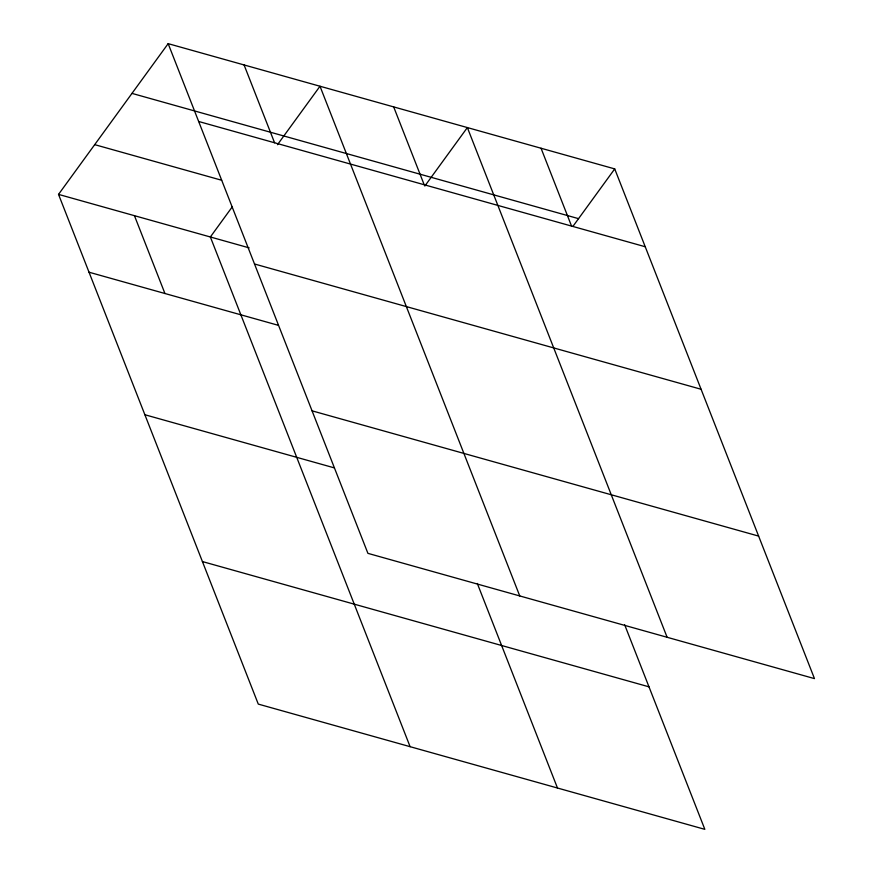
<?xml version="1.0" encoding="UTF-8"?>
<svg xmlns="http://www.w3.org/2000/svg" width="873" height="873" viewBox="0 0 873 873"><rect width="100%" height="100%" fill="white"/><g stroke="black" fill="none" stroke-linecap="round" stroke-linejoin="round"><path stroke-width="1.31" d="M624.675 624.806L704.838 829.35L258.277 704.096L58.524 194.384L168.162 43.65L614.723 168.904L814.476 678.616L367.915 553.351L168.162 43.65M232.382 206.694L210.36 236.976L410.103 746.677M277.472 144.7L319.998 86.241L519.751 595.943M424.835 186.036L467.361 127.578L667.114 637.279M572.994 226.282L614.723 168.904M131.987 93.389L578.537 218.654M198.662 121.478L645.223 246.743M94.71 144.645L221.666 180.253M58.524 194.384L249.132 247.856M254.523 263.995L701.074 389.26M89.024 272.212L278.345 325.323M312.065 410.834L758.626 536.098M144.885 414.74L334.195 467.841M202.427 561.568L648.977 686.833M541.042 148.235L571.542 226.074M393.679 106.91L424.18 184.738M477.313 583.47L557.476 788.013M244.08 64.94L274.58 142.779M134.442 215.675L164.942 293.514"/></g></svg>
